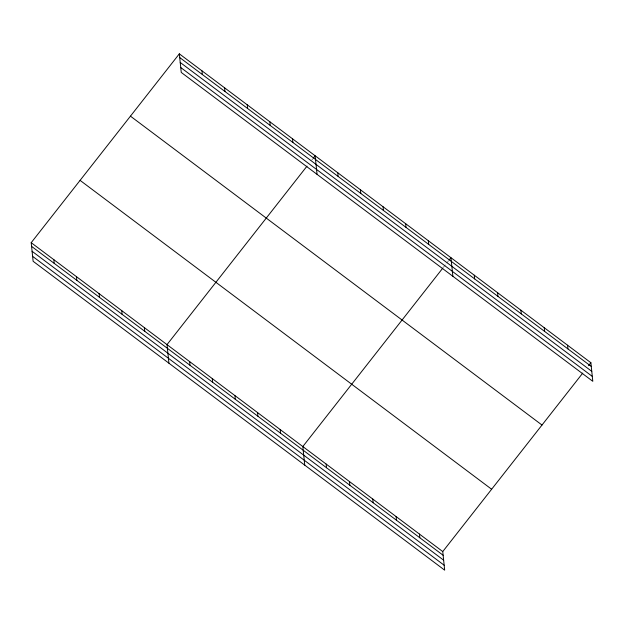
<?xml version="1.0" encoding="UTF-8"?>
<svg xmlns="http://www.w3.org/2000/svg" width="624" height="624" viewBox="0 0 624 624"><rect width="100%" height="100%" fill="white"/><g stroke="black" fill="none" stroke-linecap="round" stroke-linejoin="round"><path stroke-width="0.47" stroke-dasharray="3.12 2.34" d="M311.649 160.228L312.811 158.738M443.391 267.353L448.625 260.668"/><path stroke-width="0.94" d="M582.73 373.113L442.751 551.569L444.67 570.157L33.119 261.277L31.2 242.689L179.33 53.843L590.881 362.723L592.8 381.311L181.249 72.431L179.33 53.843M306.992 166.163L167.014 344.62L168.932 363.207M313.396 157.997L315.143 155.774L317.062 174.361M442.806 268.094L302.819 446.55L304.746 465.137M449.21 259.927L450.949 257.704L452.876 276.292M588.549 365.695L590.881 362.723M179.712 57.533L591.263 366.421M180.219 62.455L591.77 371.335M180.742 67.517L592.293 376.397M130.447 116.158L541.999 425.045M80.083 180.367L491.634 489.247M31.2 242.689L442.751 551.569M31.582 246.379L443.126 555.259M32.089 251.293L443.641 560.173M32.612 256.363L444.163 565.243M567.559 345.22L567.941 348.917M544.237 327.717L544.619 331.414M520.915 310.214L521.297 313.911M497.593 292.711L497.975 296.408M474.271 275.207L474.653 278.905M428.314 240.716L428.696 244.413M405.686 223.727L406.06 227.425M419.429 534.066L419.812 537.755M383.05 206.739L383.432 210.436M396.107 516.563L396.49 520.252M360.415 189.751L360.797 193.448M372.785 499.06L373.168 502.749M337.779 172.762L338.161 176.459M349.463 481.556L349.846 485.246M292.508 138.785L292.89 142.483M326.141 464.053L326.524 467.743M269.872 121.797L270.254 125.494M247.237 104.809L247.619 108.506M280.184 429.562L280.566 433.251M224.601 87.82L224.983 91.51M257.548 412.573L257.93 416.263M201.965 70.832L202.348 74.521M234.913 395.585L235.295 399.274M212.285 378.596L212.659 382.286M189.649 361.608L190.031 365.297M144.378 327.631L144.76 331.321M121.742 310.643L122.125 314.332M99.107 293.654L99.489 297.344M76.471 276.666L76.853 280.355M53.836 259.678L54.218 263.367"/></g></svg>
